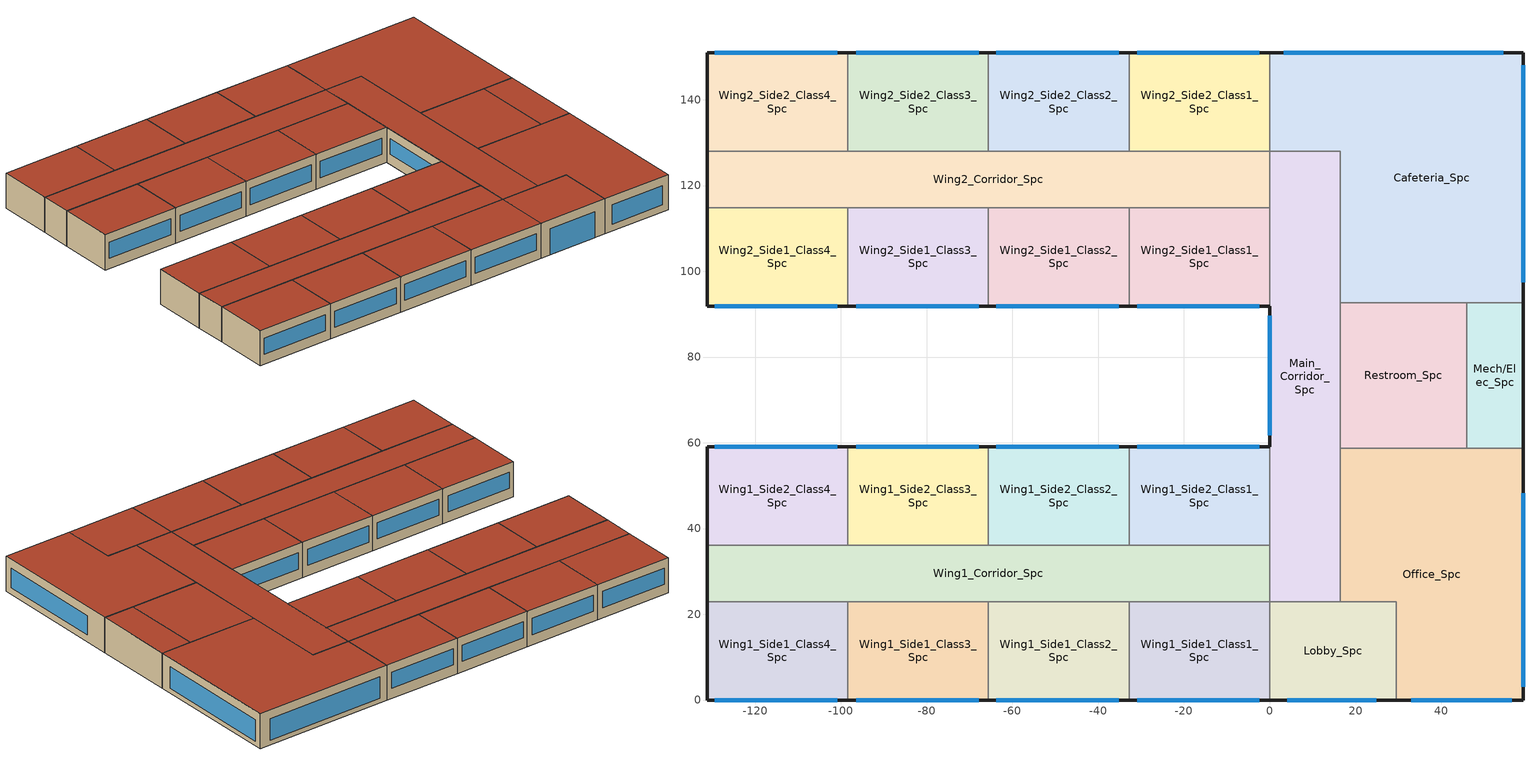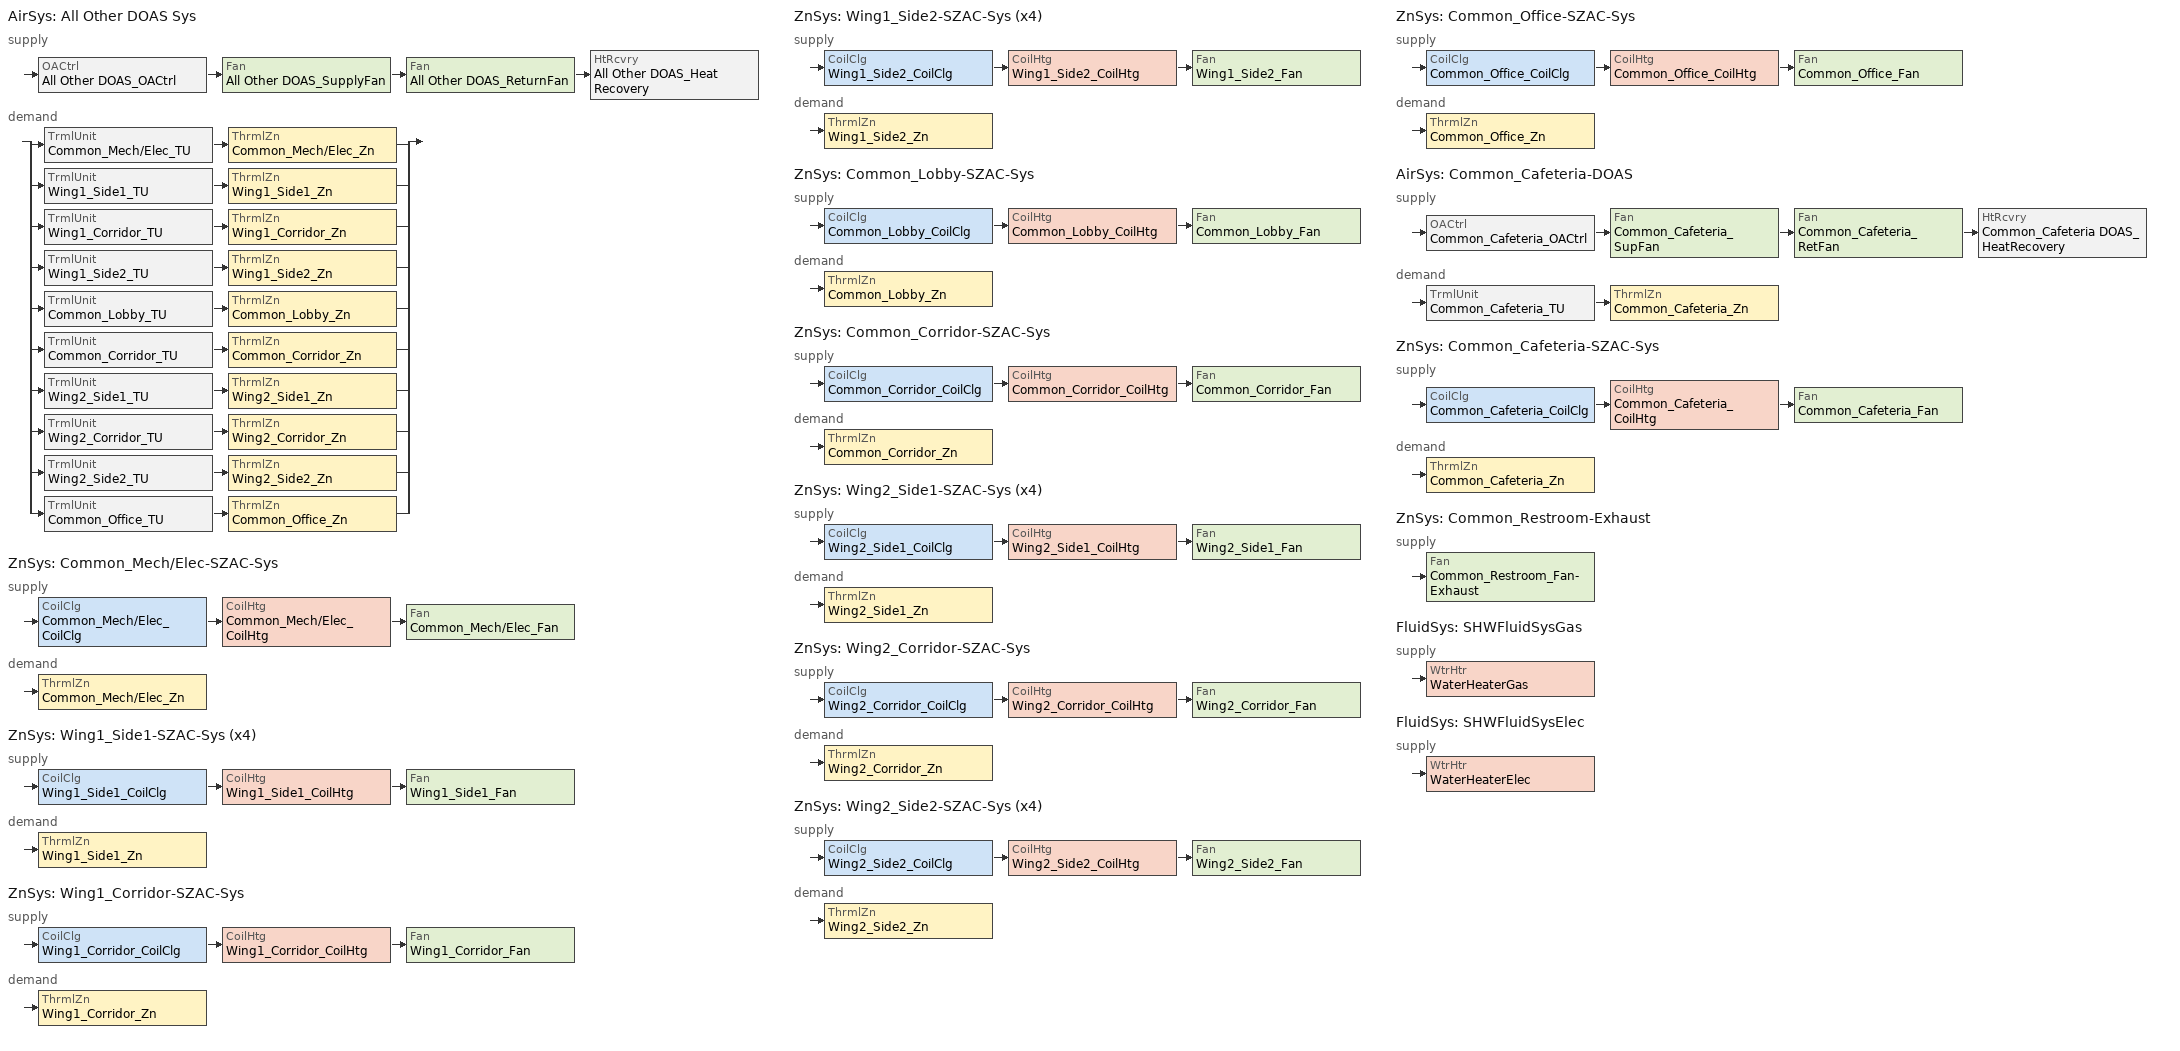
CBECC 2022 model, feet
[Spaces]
Cafeteria_Spc
 floor ground (Base_CZ12-SlabOnOrBelowGradeF073): 59.06,150.92 59.06,92.7 16.4,92.7 16.4,127.95 0,127.95 0,150.92 z0
 wall outside (Base_CZ12-NonresMetalFrameWallU060): 59.06,92.7 59.06,150.92 0,150.92 z0:14.76
 wall to Restroom_Spc (NACM_MetalFrameWallInterior): 16.4,92.7 45.93,92.7 z0:14.76
 wall to Main_Corridor_Spc (NACM_MetalFrameWallInterior): 0,127.95 16.4,127.95 16.4,92.7 z0:14.76
 wall to Wing2_Side2_Class1_Spc (NACM_MetalFrameWallInterior): 0,150.92 0,144.36 0,127.95 z0:14.76
 wall to Mech/Elec_Spc (NACM_MetalFrameWallInterior): 45.93,92.7 59.06,92.7 z0:14.76
 window (Base_AllCZ_FixedWindowU36): 54.47,150.92 3.25,150.92 / 59.06,97.42 59.06,148.04 z2.04:11.03
 roof outside (Base_CZ12-FlatNonresWoodFramingAndOtherRoofU034): 59.06,92.7 59.06,150.92 0,150.92 0,127.95 16.4,127.95 16.4,92.7 z14.76
Restroom_Spc
 floor ground (Base_CZ12-SlabOnOrBelowGradeF073): 45.93,92.7 45.93,58.68 16.4,58.68 16.4,92.7 z0
 wall to Main_Corridor_Spc (NACM_MetalFrameWallInterior): 16.4,92.7 16.4,58.68 z0:14.76
 wall to Mech/Elec_Spc (NACM_MetalFrameWallInterior): 45.93,58.68 45.93,92.7 z0:14.76
 wall to Office_Spc (NACM_MetalFrameWallInterior): 16.4,58.68 45.93,58.68 z0:14.76
 roof outside (Base_CZ12-FlatNonresWoodFramingAndOtherRoofU034): 45.93,58.68 45.93,92.7 16.4,92.7 16.4,58.68 z14.76
Main_Corridor_Spc
 floor ground (Base_CZ12-SlabOnOrBelowGradeF073): 16.4,127.95 16.4,22.97 0,22.97 0,127.95 z0
 wall outside (Base_CZ12-NonresMetalFrameWallU060): 0,91.86 0,59.06 z0:14.76
 wall to Lobby_Spc (NACM_MetalFrameWallInterior): 0,22.97 16.4,22.97 z0:14.76
 wall to Wing2_Corridor_Spc (NACM_MetalFrameWallInterior): 0,127.95 0,114.83 z0:14.76
 wall to Office_Spc (NACM_MetalFrameWallInterior): 16.4,22.97 16.4,58.68 z0:14.76
 wall to Wing1_Corridor_Spc (NACM_MetalFrameWallInterior): 0,36.09 0,22.97 z0:14.76
 wall to Wing1_Side2_Class1_Spc (NACM_MetalFrameWallInterior): 0,59.06 0,36.09 z0:14.76
 wall to Wing2_Side1_Class1_Spc (NACM_MetalFrameWallInterior): 0,114.83 0,111.55 0,91.86 z0:14.76
 window (Base_AllCZ_FixedWindowU36): 0,89.67 0,61.72 z4.33:10.79
 roof outside (Base_CZ12-FlatNonresWoodFramingAndOtherRoofU034): 16.4,22.97 16.4,127.95 0,127.95 0,22.97 z14.76
Wing2_Side2_Class1_Spc
 floor ground (Base_CZ12-SlabOnOrBelowGradeF073): 0,150.92 0,127.95 -32.81,127.95 -32.81,150.92 z0
 wall outside (Base_CZ12-NonresMetalFrameWallU060): 0,150.92 -32.81,150.92 z0:14.76
 wall to Wing2_Corridor_Spc (NACM_MetalFrameWallInterior): -32.81,127.95 0,127.95 z0:14.76
 wall to Wing2_Side2_Class2_Spc (NACM_MetalFrameWallInterior): -32.81,150.92 -32.81,127.95 z0:14.76
 window (Base_AllCZ_FixedWindowU36): -2.4,150.92 -30.94,150.92 z4.27:11.03
 roof outside (Base_CZ12-FlatNonresWoodFramingAndOtherRoofU034): 0,127.95 0,150.92 -32.81,150.92 -32.81,127.95 z14.76
Mech/Elec_Spc
 floor ground (Base_CZ12-SlabOnOrBelowGradeF073): 59.06,92.7 59.06,58.68 45.93,58.68 45.93,92.7 z0
 wall outside (Base_CZ12-NonresMetalFrameWallU060): 59.06,58.68 59.06,92.7 z0:14.76
 wall to Office_Spc (NACM_MetalFrameWallInterior): 45.93,58.68 59.06,58.68 z0:14.76
 roof outside (Base_CZ12-FlatNonresWoodFramingAndOtherRoofU034): 59.06,58.68 59.06,92.7 45.93,92.7 45.93,58.68 z14.76
Lobby_Spc
 floor ground (Base_CZ12-SlabOnOrBelowGradeF073): 29.53,22.97 29.53,0 0,0 0,22.97 z0
 wall outside (Base_CZ12-NonresMetalFrameWallU060): 0,0 29.53,0 z0:14.76
 wall to Office_Spc (NACM_MetalFrameWallInterior): 29.53,0 29.53,22.97 16.4,22.97 z0:14.76
 wall to Wing1_Side1_Class1_Spc (NACM_MetalFrameWallInterior): 0,22.97 0,0 z0:14.76
 window (Base_AllCZ_FixedWindowU36): 4.12,0 24.85,0 z0:10.99
 roof outside (Base_CZ12-FlatNonresWoodFramingAndOtherRoofU034): 29.53,0 29.53,22.97 0,22.97 0,0 z14.76
Office_Spc
 floor ground (Base_CZ12-SlabOnOrBelowGradeF073): 59.06,58.68 59.06,0 29.53,0 29.53,22.97 16.4,22.97 16.4,58.68 z0
 wall outside (Base_CZ12-NonresMetalFrameWallU060): 29.53,0 59.06,0 59.06,58.68 z0:14.76
 window (Base_AllCZ_FixedWindowU36): 59.06,3.07 59.06,48.28 z2.98:11.03; 56.4,0,11.03 32.94,0,11 32.94,0,2.98 56.4,0,2.98
 roof outside (Base_CZ12-FlatNonresWoodFramingAndOtherRoofU034): 59.06,0 59.06,58.68 16.4,58.68 16.4,22.97 29.53,22.97 29.53,0 z14.76
Wing1_Side1_Class1_Spc
 floor ground (Base_CZ12-SlabOnOrBelowGradeF073): 0,22.97 0,0 -32.81,0 -32.81,22.97 z0
 wall outside (Base_CZ12-NonresMetalFrameWallU060): -32.81,0 0,0 z0:14.76
 wall to Wing1_Corridor_Spc (NACM_MetalFrameWallInterior): 0,22.97 -32.81,22.97 z0:14.76
 wall to Wing1_Side1_Class2_Spc (NACM_MetalFrameWallInterior): -32.81,22.97 -32.81,0 z0:14.76
 window (Base_AllCZ_FixedWindowU36): -30.94,0 -2.4,0 z4.27:11.03
 roof outside (Base_CZ12-FlatNonresWoodFramingAndOtherRoofU034): 0,0 0,22.97 -32.81,22.97 -32.81,0 z14.76
Wing2_Corridor_Spc
 floor ground (Base_CZ12-SlabOnOrBelowGradeF073): 0,127.95 0,114.83 -131.23,114.83 -131.23,127.95 z0
 wall outside (Base_CZ12-NonresMetalFrameWallU060): -131.23,127.95 -131.23,114.83 z0:14.76
 wall to Wing2_Side2_Class4_Spc (NACM_MetalFrameWallInterior): -98.43,127.95 -131.23,127.95 z0:14.76
 wall to Wing2_Side2_Class3_Spc (NACM_MetalFrameWallInterior): -65.62,127.95 -98.43,127.95 z0:14.76
 wall to Wing2_Side2_Class2_Spc (NACM_MetalFrameWallInterior): -32.81,127.95 -65.62,127.95 z0:14.76
 wall to Wing2_Side1_Class1_Spc (NACM_MetalFrameWallInterior): -32.81,114.83 0,114.83 z0:14.76
 wall to Wing2_Side1_Class2_Spc (NACM_MetalFrameWallInterior): -65.62,114.83 -32.81,114.83 z0:14.76
 wall to Wing2_Side1_Class3_Spc (NACM_MetalFrameWallInterior): -98.43,114.83 -65.62,114.83 z0:14.76
 wall to Wing2_Side1_Class4_Spc (NACM_MetalFrameWallInterior): -131.23,114.83 -98.43,114.83 z0:14.76
 roof outside (Base_CZ12-FlatNonresWoodFramingAndOtherRoofU034): 0,114.83 0,127.95 -131.23,127.95 -131.23,114.83 z14.76
Wing1_Corridor_Spc
 floor ground (Base_CZ12-SlabOnOrBelowGradeF073): 0,36.09 0,22.97 -131.23,22.97 -131.23,36.09 z0
 wall outside (Base_CZ12-NonresMetalFrameWallU060): -131.23,36.09 -131.23,22.97 z0:14.76
 wall to Wing1_Side2_Class4_Spc (NACM_MetalFrameWallInterior): -98.43,36.09 -131.23,36.09 z0:14.76
 wall to Wing1_Side2_Class3_Spc (NACM_MetalFrameWallInterior): -65.62,36.09 -98.43,36.09 z0:14.76
 wall to Wing1_Side2_Class2_Spc (NACM_MetalFrameWallInterior): -32.81,36.09 -65.62,36.09 z0:14.76
 wall to Wing1_Side2_Class1_Spc (NACM_MetalFrameWallInterior): 0,36.09 -32.81,36.09 z0:14.76
 wall to Wing1_Side1_Class2_Spc (NACM_MetalFrameWallInterior): -65.62,22.97 -32.81,22.97 z0:14.76
 wall to Wing1_Side1_Class3_Spc (NACM_MetalFrameWallInterior): -98.43,22.97 -65.62,22.97 z0:14.76
 wall to Wing1_Side1_Class4_Spc (NACM_MetalFrameWallInterior): -131.23,22.97 -98.43,22.97 z0:14.76
 roof outside (Base_CZ12-FlatNonresWoodFramingAndOtherRoofU034): 0,22.97 0,36.09 -131.23,36.09 -131.23,22.97 z14.76
Wing1_Side2_Class1_Spc
 floor ground (Base_CZ12-SlabOnOrBelowGradeF073): 0,59.06 0,36.09 -32.81,36.09 -32.81,59.06 z0
 wall outside (Base_CZ12-NonresMetalFrameWallU060): 0,59.06 -32.81,59.06 z0:14.76
 wall to Wing1_Side2_Class2_Spc (NACM_MetalFrameWallInterior): -32.81,59.06 -32.81,36.09 z0:14.76
 window (Base_AllCZ_FixedWindowU36): -2.4,59.06 -30.94,59.06 z4.27:11.03
 roof outside (Base_CZ12-FlatNonresWoodFramingAndOtherRoofU034): 0,36.09 0,59.06 -32.81,59.06 -32.81,36.09 z14.76
Wing2_Side1_Class1_Spc
 floor ground (Base_CZ12-SlabOnOrBelowGradeF073): 0,114.83 0,91.86 -32.81,91.86 -32.81,114.83 z0
 wall outside (Base_CZ12-NonresMetalFrameWallU060): -32.81,91.86 0,91.86 z0:14.76
 wall to Wing2_Side1_Class2_Spc (NACM_MetalFrameWallInterior): -32.81,114.83 -32.81,91.86 z0:14.76
 window (Base_AllCZ_FixedWindowU36): -30.94,91.86 -2.4,91.86 z4.27:11.03
 roof outside (Base_CZ12-FlatNonresWoodFramingAndOtherRoofU034): 0,91.86 0,114.83 -32.81,114.83 -32.81,91.86 z14.76
Wing1_Side2_Class4_Spc
 floor ground (Base_CZ12-SlabOnOrBelowGradeF073): -98.43,59.06 -98.43,36.09 -131.23,36.09 -131.23,59.06 z0
 wall outside (Base_CZ12-NonresMetalFrameWallU060): -98.43,59.06 -131.23,59.06 -131.23,36.09 z0:14.76
 wall to Wing1_Side2_Class3_Spc (NACM_MetalFrameWallInterior): -98.43,36.09 -98.43,59.06 z0:14.76
 window (Base_AllCZ_FixedWindowU36): -100.83,59.06 -129.37,59.06 z4.27:11.03
 roof outside (Base_CZ12-FlatNonresWoodFramingAndOtherRoofU034): -98.43,36.09 -98.43,59.06 -131.23,59.06 -131.23,36.09 z14.76
Wing1_Side2_Class3_Spc
 floor ground (Base_CZ12-SlabOnOrBelowGradeF073): -65.62,59.06 -65.62,36.09 -98.43,36.09 -98.43,59.06 z0
 wall outside (Base_CZ12-NonresMetalFrameWallU060): -65.62,59.06 -98.43,59.06 z0:14.76
 wall to Wing1_Side2_Class2_Spc (NACM_MetalFrameWallInterior): -65.62,36.09 -65.62,59.06 z0:14.76
 window (Base_AllCZ_FixedWindowU36): -67.89,59.06 -96.43,59.06 z4.27:11.03
 roof outside (Base_CZ12-FlatNonresWoodFramingAndOtherRoofU034): -65.62,36.09 -65.62,59.06 -98.43,59.06 -98.43,36.09 z14.76
Wing1_Side2_Class2_Spc
 floor ground (Base_CZ12-SlabOnOrBelowGradeF073): -32.81,59.06 -32.81,36.09 -65.62,36.09 -65.62,59.06 z0
 wall outside (Base_CZ12-NonresMetalFrameWallU060): -32.81,59.06 -65.62,59.06 z0:14.76
 window (Base_AllCZ_FixedWindowU36): -35.24,59.06 -63.79,59.06 z4.27:11.03
 roof outside (Base_CZ12-FlatNonresWoodFramingAndOtherRoofU034): -32.81,36.09 -32.81,59.06 -65.62,59.06 -65.62,36.09 z14.76
Wing1_Side1_Class2_Spc
 floor ground (Base_CZ12-SlabOnOrBelowGradeF073): -32.81,22.97 -32.81,0 -65.62,0 -65.62,22.97 z0
 wall outside (Base_CZ12-NonresMetalFrameWallU060): -65.62,0 -32.81,0 z0:14.76
 wall to Wing1_Side1_Class3_Spc (NACM_MetalFrameWallInterior): -65.62,22.97 -65.62,0 z0:14.76
 window (Base_AllCZ_FixedWindowU36): -63.79,0 -35.24,0 z4.27:11.03
 roof outside (Base_CZ12-FlatNonresWoodFramingAndOtherRoofU034): -32.81,0 -32.81,22.97 -65.62,22.97 -65.62,0 z14.76
Wing1_Side1_Class3_Spc
 floor ground (Base_CZ12-SlabOnOrBelowGradeF073): -65.62,22.97 -65.62,0 -98.43,0 -98.43,22.97 z0
 wall outside (Base_CZ12-NonresMetalFrameWallU060): -98.43,0 -65.62,0 z0:14.76
 wall to Wing1_Side1_Class4_Spc (NACM_MetalFrameWallInterior): -98.43,22.97 -98.43,0 z0:14.76
 window (Base_AllCZ_FixedWindowU36): -96.43,0 -67.89,0 z4.27:11.03
 roof outside (Base_CZ12-FlatNonresWoodFramingAndOtherRoofU034): -65.62,0 -65.62,22.97 -98.43,22.97 -98.43,0 z14.76
Wing1_Side1_Class4_Spc
 floor ground (Base_CZ12-SlabOnOrBelowGradeF073): -98.43,22.97 -98.43,0 -131.23,0 -131.23,22.97 z0
 wall outside (Base_CZ12-NonresMetalFrameWallU060): -131.23,22.97 -131.23,0 -98.43,0 z0:14.76
 window (Base_AllCZ_FixedWindowU36): -129.37,0 -100.83,0 z4.27:11.03
 roof outside (Base_CZ12-FlatNonresWoodFramingAndOtherRoofU034): -98.43,0 -98.43,22.97 -131.23,22.97 -131.23,0 z14.76
Wing2_Side2_Class4_Spc
 floor ground (Base_CZ12-SlabOnOrBelowGradeF073): -98.43,150.92 -98.43,127.95 -131.23,127.95 -131.23,150.92 z0
 wall outside (Base_CZ12-NonresMetalFrameWallU060): -98.43,150.92 -131.23,150.92 -131.23,127.95 z0:14.76
 wall to Wing2_Side2_Class3_Spc (NACM_MetalFrameWallInterior): -98.43,127.95 -98.43,150.92 z0:14.76
 window (Base_AllCZ_FixedWindowU36): -100.83,150.92 -129.37,150.92 z4.27:11.03
 roof outside (Base_CZ12-FlatNonresWoodFramingAndOtherRoofU034): -98.43,127.95 -98.43,150.92 -131.23,150.92 -131.23,127.95 z14.76
Wing2_Side2_Class3_Spc
 floor ground (Base_CZ12-SlabOnOrBelowGradeF073): -65.62,150.92 -65.62,127.95 -98.43,127.95 -98.43,150.92 z0
 wall outside (Base_CZ12-NonresMetalFrameWallU060): -65.62,150.92 -98.43,150.92 z0:14.76
 wall to Wing2_Side2_Class2_Spc (NACM_MetalFrameWallInterior): -65.62,127.95 -65.62,150.92 z0:14.76
 window (Base_AllCZ_FixedWindowU36): -67.89,150.92 -96.43,150.92 z4.27:11.03
 roof outside (Base_CZ12-FlatNonresWoodFramingAndOtherRoofU034): -65.62,127.95 -65.62,150.92 -98.43,150.92 -98.43,127.95 z14.76
Wing2_Side2_Class2_Spc
 floor ground (Base_CZ12-SlabOnOrBelowGradeF073): -32.81,150.92 -32.81,127.95 -65.62,127.95 -65.62,150.92 z0
 wall outside (Base_CZ12-NonresMetalFrameWallU060): -32.81,150.92 -65.62,150.92 z0:14.76
 window (Base_AllCZ_FixedWindowU36): -35.24,150.92 -63.79,150.92 z4.27:11.03
 roof outside (Base_CZ12-FlatNonresWoodFramingAndOtherRoofU034): -32.81,127.95 -32.81,150.92 -65.62,150.92 -65.62,127.95 z14.76
Wing2_Side1_Class2_Spc
 floor ground (Base_CZ12-SlabOnOrBelowGradeF073): -32.81,114.83 -32.81,91.86 -65.62,91.86 -65.62,114.83 z0
 wall outside (Base_CZ12-NonresMetalFrameWallU060): -65.62,91.86 -32.81,91.86 z0:14.76
 wall to Wing2_Side1_Class3_Spc (NACM_MetalFrameWallInterior): -65.62,114.83 -65.62,91.86 z0:14.76
 window (Base_AllCZ_FixedWindowU36): -63.79,91.86 -35.24,91.86 z4.27:11.03
 roof outside (Base_CZ12-FlatNonresWoodFramingAndOtherRoofU034): -32.81,91.86 -32.81,114.83 -65.62,114.83 -65.62,91.86 z14.76
Wing2_Side1_Class3_Spc
 floor ground (Base_CZ12-SlabOnOrBelowGradeF073): -65.62,114.83 -65.62,91.86 -98.43,91.86 -98.43,114.83 z0
 wall outside (Base_CZ12-NonresMetalFrameWallU060): -98.43,91.86 -65.62,91.86 z0:14.76
 wall to Wing2_Side1_Class4_Spc (NACM_MetalFrameWallInterior): -98.43,114.83 -98.43,91.86 z0:14.76
 window (Base_AllCZ_FixedWindowU36): -96.43,91.86 -67.89,91.86 z4.27:11.03
 roof outside (Base_CZ12-FlatNonresWoodFramingAndOtherRoofU034): -65.62,91.86 -65.62,114.83 -98.43,114.83 -98.43,91.86 z14.76
Wing2_Side1_Class4_Spc
 floor ground (Base_CZ12-SlabOnOrBelowGradeF073): -98.43,114.83 -98.43,91.86 -131.23,91.86 -131.23,114.83 z0
 wall outside (Base_CZ12-NonresMetalFrameWallU060): -131.23,114.83 -131.23,91.86 -98.43,91.86 z0:14.76
 window (Base_AllCZ_FixedWindowU36): -129.37,91.86 -100.83,91.86 z4.27:11.03
 roof outside (Base_CZ12-FlatNonresWoodFramingAndOtherRoofU034): -98.43,91.86 -98.43,114.83 -131.23,114.83 -131.23,91.86 z14.76
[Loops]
AirSys 'All Other DOAS Sys'
 supply: OACtrl 'All Other DOAS_OACtrl' > Fan 'All Other DOAS_SupplyFan' > Fan 'All Other DOAS_ReturnFan' > HtRcvry 'All Other DOAS_Heat Recovery'
 demand: split
  | TrmlUnit 'Common_Mech/Elec_TU' > ThrmlZn 'Common_Mech/Elec_Zn'
  | TrmlUnit 'Wing1_Side1_TU' > ThrmlZn 'Wing1_Side1_Zn'
  | TrmlUnit 'Wing1_Corridor_TU' > ThrmlZn 'Wing1_Corridor_Zn'
  | TrmlUnit 'Wing1_Side2_TU' > ThrmlZn 'Wing1_Side2_Zn'
  | TrmlUnit 'Common_Lobby_TU' > ThrmlZn 'Common_Lobby_Zn'
  | TrmlUnit 'Common_Corridor_TU' > ThrmlZn 'Common_Corridor_Zn'
  | TrmlUnit 'Wing2_Side1_TU' > ThrmlZn 'Wing2_Side1_Zn'
  | TrmlUnit 'Wing2_Corridor_TU' > ThrmlZn 'Wing2_Corridor_Zn'
  | TrmlUnit 'Wing2_Side2_TU' > ThrmlZn 'Wing2_Side2_Zn'
  | TrmlUnit 'Common_Office_TU' > ThrmlZn 'Common_Office_Zn'
ZnSys 'Common_Mech/Elec-SZAC-Sys'
 supply: CoilClg 'Common_Mech/Elec_CoilClg' > CoilHtg 'Common_Mech/Elec_CoilHtg' > Fan 'Common_Mech/Elec_Fan'
 demand: ThrmlZn 'Common_Mech/Elec_Zn'
ZnSys 'Wing1_Side1-SZAC-Sys (x4)'
 supply: CoilClg 'Wing1_Side1_CoilClg' > CoilHtg 'Wing1_Side1_CoilHtg' > Fan 'Wing1_Side1_Fan'
 demand: ThrmlZn 'Wing1_Side1_Zn'
ZnSys 'Wing1_Corridor-SZAC-Sys'
 supply: CoilClg 'Wing1_Corridor_CoilClg' > CoilHtg 'Wing1_Corridor_CoilHtg' > Fan 'Wing1_Corridor_Fan'
 demand: ThrmlZn 'Wing1_Corridor_Zn'
ZnSys 'Wing1_Side2-SZAC-Sys (x4)'
 supply: CoilClg 'Wing1_Side2_CoilClg' > CoilHtg 'Wing1_Side2_CoilHtg' > Fan 'Wing1_Side2_Fan'
 demand: ThrmlZn 'Wing1_Side2_Zn'
ZnSys 'Common_Lobby-SZAC-Sys'
 supply: CoilClg 'Common_Lobby_CoilClg' > CoilHtg 'Common_Lobby_CoilHtg' > Fan 'Common_Lobby_Fan'
 demand: ThrmlZn 'Common_Lobby_Zn'
ZnSys 'Common_Corridor-SZAC-Sys'
 supply: CoilClg 'Common_Corridor_CoilClg' > CoilHtg 'Common_Corridor_CoilHtg' > Fan 'Common_Corridor_Fan'
 demand: ThrmlZn 'Common_Corridor_Zn'
ZnSys 'Wing2_Side1-SZAC-Sys (x4)'
 supply: CoilClg 'Wing2_Side1_CoilClg' > CoilHtg 'Wing2_Side1_CoilHtg' > Fan 'Wing2_Side1_Fan'
 demand: ThrmlZn 'Wing2_Side1_Zn'
ZnSys 'Wing2_Corridor-SZAC-Sys'
 supply: CoilClg 'Wing2_Corridor_CoilClg' > CoilHtg 'Wing2_Corridor_CoilHtg' > Fan 'Wing2_Corridor_Fan'
 demand: ThrmlZn 'Wing2_Corridor_Zn'
ZnSys 'Wing2_Side2-SZAC-Sys (x4)'
 supply: CoilClg 'Wing2_Side2_CoilClg' > CoilHtg 'Wing2_Side2_CoilHtg' > Fan 'Wing2_Side2_Fan'
 demand: ThrmlZn 'Wing2_Side2_Zn'
ZnSys 'Common_Office-SZAC-Sys'
 supply: CoilClg 'Common_Office_CoilClg' > CoilHtg 'Common_Office_CoilHtg' > Fan 'Common_Office_Fan'
 demand: ThrmlZn 'Common_Office_Zn'
AirSys 'Common_Cafeteria-DOAS'
 supply: OACtrl 'Common_Cafeteria_OACtrl' > Fan 'Common_Cafeteria_SupFan' > Fan 'Common_Cafeteria_RetFan' > HtRcvry 'Common_Cafeteria DOAS_HeatRecovery'
 demand: TrmlUnit 'Common_Cafeteria_TU' > ThrmlZn 'Common_Cafeteria_Zn'
ZnSys 'Common_Cafeteria-SZAC-Sys'
 supply: CoilClg 'Common_Cafeteria_CoilClg' > CoilHtg 'Common_Cafeteria_CoilHtg' > Fan 'Common_Cafeteria_Fan'
 demand: ThrmlZn 'Common_Cafeteria_Zn'
ZnSys 'Common_Restroom-Exhaust'
 supply: Fan 'Common_Restroom_Fan-Exhaust'
FluidSys 'SHWFluidSysGas'
 supply: WtrHtr 'WaterHeaterGas'
FluidSys 'SHWFluidSysElec'
 supply: WtrHtr 'WaterHeaterElec'
[Proj]
010012-SchSml-CECStd22: CliZn=ClimateZone1; ZipCode=95501; WeatherStation=WOODLEY ISLAND; ProjRemarks=This model is a copy of the CECStd model but uses only natural gas for space heating. -AC models represent removing switching heat pump coils to furnace coils -MinCompGas models represent measures needed to comply such as utilizing DOAS with heat recovery or other measures System capacities are not based on loads but instead use AutoHardSize rules (CFM/ft2 and CFM/ton); IsStdModel=0; AirBarrier=Air barrier - not verified
[Bldg]
Primary School: TotStoryCnt=1; AboveGrdStoryCnt=1
[ConsAssm]
Base_CZ12-SlabOnOrBelowGradeF073: CompatibleSurfType=UndergroundFloor; SlabType=UnheatedSlabOnGrade; MatRef[1]=Concrete - 140 lb/ft3 - 6 in.
Base_CZ12-NonresMetalFrameWallU060: CompatibleSurfType=ExteriorWall; MatRef[1]=Stucco - 7/8 in.; MatRef[2]=Compliance Insulation R14.32; MatRef[3]=Compliance Insulation R0.10; MatRef[4]=Compliance Insulation R0.10; MatRef[5]=Compliance Insulation R0.01; MatRef[6]=Air - Metal Wall Framing - 16 or 24 in. OC; MatRef[7]=Gypsum Board - 1/2 in.
NACM_MetalFrameWallInterior: CompatibleSurfType=InteriorWall; MatRef[1]=Gypsum Board - 5/8 in.; MatRef[2]=Air - Metal Wall Framing - 16 or 24 in. OC; MatRef[3]=Gypsum Board - 5/8 in.
Base_CZ12-FlatNonresWoodFramingAndOtherRoofU034: CompatibleSurfType=Roof; MatRef[1]=Metal Standing Seam - 1/16 in.; MatRef[2]=Compliance Insulation R28.63; CRRCInitialRefl=0.63; CRRCAgedRefl=0.63; CRRCProdID=XXXX-XXXX
[Mat]
Name | CodeCat | CodeItem
Concrete - 140 lb/ft3 - 6 in. | Concrete | Concrete - 140 lb/ft3 - 6 in.
Stucco - 7/8 in. | Plastering Materials | Stucco - 7/8 in.
Air - Metal Wall Framing - 16 or 24 in. OC | Air | Air - Metal Wall Framing - 16 or 24 in. OC
Gypsum Board - 1/2 in. | Bldg Board and Siding | Gypsum Board - 1/2 in.
Gypsum Board - 5/8 in. | Bldg Board and Siding | Gypsum Board - 5/8 in.
Metal Standing Seam - 1/16 in. | Roofing | Metal Standing Seam - 1/16 in.
Compliance Insulation R28.63 | Insulation Board | Compliance Insulation R28.63
Compliance Insulation R14.32 | Insulation Board | Compliance Insulation R14.32
Compliance Insulation R0.10 | Insulation Board | Compliance Insulation R0.10
Compliance Insulation R0.01 | Insulation Board | Compliance Insulation R0.01
[FenCons]
Base_AllCZ_FixedWindowU36: FenType=VerticalFenestration; FenProdType=FixedWindow; AssmContext=Manufactured; CertificationMthd=NFRCRated; SHGC=0.25; UFactor=0.36; VT=0.42
[Story]
Level 1
[Spc] Story=Level 1; OccSensorCtrl=1
Name | ThrmlZnRef | Vol | SpcFuncDefaultsRef | CondgType | ExhNumFixtures
Cafeteria_Spc | Common_Cafeteria_Zn | 42220.3 | Cafeteria Defaults
Lobby_Spc | Common_Lobby_Zn | 10011.7 | Corridor/Lobby Defaults
Main_Corridor_Spc | Common_Corridor_Zn | 25426.6 | Corridor/Lobby Defaults
Mech/Elec_Spc | Common_Mech/Elec_Zn | 6591.85 | Elec/Mech Room Defaults | DirectlyConditioned
Office_Spc | Common_Office_Zn | 32500.4 | Office Defaults
Restroom_Spc | Common_Restroom_Zn | 14831.7 | Restroom Defaults | IndirectlyConditioned | 10
Wing1_Corridor_Spc | Wing1_Corridor_Zn | 25426.6 | Corridor/Lobby Defaults
Wing1_Side1_Class1_Spc; Wing1_Side1_Class2_Spc; Wing1_Side1_Class3_Spc; Wing1_Side1_Class4_Spc | Wing1_Side1_Zn | 11124.1 | Classroom Defaults
Wing1_Side2_Class1_Spc; Wing1_Side2_Class2_Spc; Wing1_Side2_Class3_Spc; Wing1_Side2_Class4_Spc | Wing1_Side2_Zn | 11124.1 | Classroom Defaults
Wing2_Corridor_Spc | Wing2_Corridor_Zn | 25426.6 | Corridor/Lobby Defaults
Wing2_Side1_Class1_Spc; Wing2_Side1_Class2_Spc; Wing2_Side1_Class3_Spc; Wing2_Side1_Class4_Spc | Wing2_Side1_Zn | 11124.1 | Classroom Defaults
Wing2_Side2_Class1_Spc; Wing2_Side2_Class2_Spc; Wing2_Side2_Class3_Spc; Wing2_Side2_Class4_Spc | Wing2_Side2_Zn | 11124.1 | Classroom Defaults
[ThrmlZn]
Name | Type | ExhSysRef | PriAirCondgSysRef[1] | VentSysRef | VentCtrlMthd
Common_Restroom_Zn | Unconditioned | Common_Restroom-Exhaust
Common_Mech/Elec_Zn | Conditioned |  | Common_Mech/Elec-SZAC-Sys | All Other DOAS Sys
Wing1_Side1_Zn | Conditioned |  | Wing1_Side1-SZAC-Sys (x4) | All Other DOAS Sys
Wing1_Corridor_Zn | Conditioned |  | Wing1_Corridor-SZAC-Sys | All Other DOAS Sys
Wing1_Side2_Zn | Conditioned |  | Wing1_Side2-SZAC-Sys (x4) | All Other DOAS Sys
Common_Lobby_Zn | Conditioned |  | Common_Lobby-SZAC-Sys | All Other DOAS Sys
Common_Corridor_Zn | Conditioned |  | Common_Corridor-SZAC-Sys | All Other DOAS Sys
Wing2_Side1_Zn | Conditioned |  | Wing2_Side1-SZAC-Sys (x4) | All Other DOAS Sys
Wing2_Corridor_Zn | Conditioned |  | Wing2_Corridor-SZAC-Sys | All Other DOAS Sys
Wing2_Side2_Zn | Conditioned |  | Wing2_Side2-SZAC-Sys (x4) | All Other DOAS Sys
Common_Office_Zn | Conditioned |  | Common_Office-SZAC-Sys | All Other DOAS Sys
Common_Cafeteria_Zn | Conditioned |  | Common_Cafeteria-SZAC-Sys | Common_Cafeteria-DOAS | CO2Sensors
[AirSys]
Name | Type | CtrlZnRef
All Other DOAS Sys | DOASCV
Common_Cafeteria-DOAS | DOASVAV | Common_Cafeteria_Zn
[AirSeg]
Name | Sys | Type
All Other DOAS -Supply | All Other DOAS Sys | Supply
All Other DOAS-Return | All Other DOAS Sys | Return
Common_Cafeteria_AirSeg-Supply | Common_Cafeteria-DOAS | Supply
Common_Cafeteria_AirSeg-Return | Common_Cafeteria-DOAS | Return
[Fan]
Name | Sys | CtrlMthd | PwrIdx | ModelingMthd
All Other DOAS_SupplyFan | All Other DOAS Sys | ConstantVolume | 0.65
All Other DOAS_ReturnFan | All Other DOAS Sys | ConstantVolume | 0.35
Common_Mech/Elec_Fan | Common_Mech/Elec-SZAC-Sys | ConstantVolume | 0.75
Wing1_Side1_Fan | Wing1_Side1-SZAC-Sys (x4) | ConstantVolume | 0.75
Wing1_Corridor_Fan | Wing1_Corridor-SZAC-Sys | ConstantVolume | 0.75
Wing1_Side2_Fan | Wing1_Side2-SZAC-Sys (x4) | ConstantVolume | 0.75
Common_Lobby_Fan | Common_Lobby-SZAC-Sys | ConstantVolume | 0.75
Common_Corridor_Fan | Common_Corridor-SZAC-Sys | ConstantVolume | 0.75
Wing2_Side1_Fan | Wing2_Side1-SZAC-Sys (x4) | ConstantVolume | 0.75
Wing2_Corridor_Fan | Wing2_Corridor-SZAC-Sys | ConstantVolume | 0.75
Wing2_Side2_Fan | Wing2_Side2-SZAC-Sys (x4) | ConstantVolume | 0.75
Common_Office_Fan | Common_Office-SZAC-Sys | ConstantVolume | 0.75
Common_Cafeteria_SupFan | Common_Cafeteria-DOAS | VariableSpeedDrive | 0.65
Common_Cafeteria_RetFan | Common_Cafeteria-DOAS | VariableSpeedDrive | 0.35
Common_Cafeteria_Fan | Common_Cafeteria-SZAC-Sys |  | 0.75
Common_Restroom_Fan-Exhaust | Common_Restroom-Exhaust |  |  | PowerPerUnitFlow
[TrmlUnit] Type=Uncontrolled
Name | Sys | ZnServedRef
Common_Mech/Elec_TU | All Other DOAS Sys | Common_Mech/Elec_Zn
Wing1_Side1_TU | All Other DOAS Sys | Wing1_Side1_Zn
Wing1_Corridor_TU | All Other DOAS Sys | Wing1_Corridor_Zn
Wing1_Side2_TU | All Other DOAS Sys | Wing1_Side2_Zn
Common_Lobby_TU | All Other DOAS Sys | Common_Lobby_Zn
Common_Corridor_TU | All Other DOAS Sys | Common_Corridor_Zn
Wing2_Side1_TU | All Other DOAS Sys | Wing2_Side1_Zn
Wing2_Corridor_TU | All Other DOAS Sys | Wing2_Corridor_Zn
Wing2_Side2_TU | All Other DOAS Sys | Wing2_Side2_Zn
Common_Office_TU | All Other DOAS Sys | Common_Office_Zn
Common_Cafeteria_TU | Common_Cafeteria-DOAS | Common_Cafeteria_Zn
[OACtrl]
Name | Sys
All Other DOAS_OACtrl | All Other DOAS Sys
Common_Cafeteria_OACtrl | Common_Cafeteria-DOAS
[HtRcvry] TempCtrl=Fixed; FixedSupTemp=60
Name | Sys
All Other DOAS_Heat Recovery | All Other DOAS Sys
Common_Cafeteria DOAS_HeatRecovery | Common_Cafeteria-DOAS
[ZnSys]
Name | Type | Cnt
Common_Mech/Elec-SZAC-Sys; Wing1_Corridor-SZAC-Sys; Common_Lobby-SZAC-Sys; Common_Corridor-SZAC-Sys; Wing2_Corridor-SZAC-Sys; Common_Office-SZAC-Sys; Common_Cafeteria-SZAC-Sys | SZAC
Wing1_Side1-SZAC-Sys (x4); Wing1_Side2-SZAC-Sys (x4); Wing2_Side1-SZAC-Sys (x4); Wing2_Side2-SZAC-Sys (x4) | SZAC | 4
Common_Restroom-Exhaust | Exhaust
[CoilClg] Type=DirectExpansion; CndsrType=Air
Name | Sys
Common_Mech/Elec_CoilClg | Common_Mech/Elec-SZAC-Sys
Wing1_Side1_CoilClg | Wing1_Side1-SZAC-Sys (x4)
Wing1_Corridor_CoilClg | Wing1_Corridor-SZAC-Sys
Wing1_Side2_CoilClg | Wing1_Side2-SZAC-Sys (x4)
Common_Lobby_CoilClg | Common_Lobby-SZAC-Sys
Common_Corridor_CoilClg | Common_Corridor-SZAC-Sys
Wing2_Side1_CoilClg | Wing2_Side1-SZAC-Sys (x4)
Wing2_Corridor_CoilClg | Wing2_Corridor-SZAC-Sys
Wing2_Side2_CoilClg | Wing2_Side2-SZAC-Sys (x4)
Common_Office_CoilClg | Common_Office-SZAC-Sys
Common_Cafeteria_CoilClg | Common_Cafeteria-SZAC-Sys
[CoilHtg] Type=Furnace
Name | Sys
Common_Mech/Elec_CoilHtg | Common_Mech/Elec-SZAC-Sys
Wing1_Side1_CoilHtg | Wing1_Side1-SZAC-Sys (x4)
Wing1_Corridor_CoilHtg | Wing1_Corridor-SZAC-Sys
Wing1_Side2_CoilHtg | Wing1_Side2-SZAC-Sys (x4)
Common_Lobby_CoilHtg | Common_Lobby-SZAC-Sys
Common_Corridor_CoilHtg | Common_Corridor-SZAC-Sys
Wing2_Side1_CoilHtg | Wing2_Side1-SZAC-Sys (x4)
Wing2_Corridor_CoilHtg | Wing2_Corridor-SZAC-Sys
Wing2_Side2_CoilHtg | Wing2_Side2-SZAC-Sys (x4)
Common_Office_CoilHtg | Common_Office-SZAC-Sys
Common_Cafeteria_CoilHtg | Common_Cafeteria-SZAC-Sys
[FluidSys] Type=ServiceHotWater
SHWFluidSysGas; SHWFluidSysElec
[FluidSeg]
Name | Sys | Type | Src
SHWSupplyGas | SHWFluidSysGas | PrimarySupply
SHWMakeupGas | SHWFluidSysGas | MakeupFluid | MunicipalWater
SHWSupplyElec | SHWFluidSysElec | PrimarySupply
SHWMakeupElec | SHWFluidSysElec | MakeupFluid | MunicipalWater
[WtrHtr]
Name | Sys | FluidSegOutRef | FluidSegMakeupRef | StorCap | UEF | RE | FuelSrc | CapRtd | IsUEFRtd | Type | CprsrLoc | StorLoc | InpPwr
WaterHeaterGas | SHWFluidSysGas | SHWSupplyGas | SHWMakeupGas | 42.9 | 0.63 | 0.8 | Gas | 53350 | 0
WaterHeaterElec | SHWFluidSysElec | SHWSupplyElec | SHWMakeupElec | 0.56 | 0.99 |  | Electricity |  |  | Conventional | 1 | 1 | 0.16
[SpcFuncDefaults]
Name | SpcFunc | SHWFluidSegRef
Office Defaults | Office Area (>250 square feet) | SHWSupplyElec
Classroom Defaults | Classroom, Lecture, Training, Vocational Areas | SHWSupplyGas
Corridor/Lobby Defaults | Corridor Area | SHWSupplyGas
Restroom Defaults | Restrooms | SHWSupplyGas
Cafeteria Defaults | Dining Area (Cafeteria/Fast Food) | SHWSupplyGas
Elec/Mech Room Defaults | Electrical, Mechanical, Telephone Rooms | SHWSupplyElec
[PVArray]
T24 PVArray: DCSysSize=26
[Batt]
T24 Batt: MaxCap=46; Ctrl=Time of Use; MaxChrgPwr=10.79; MaxDschrgPwr=10.79
